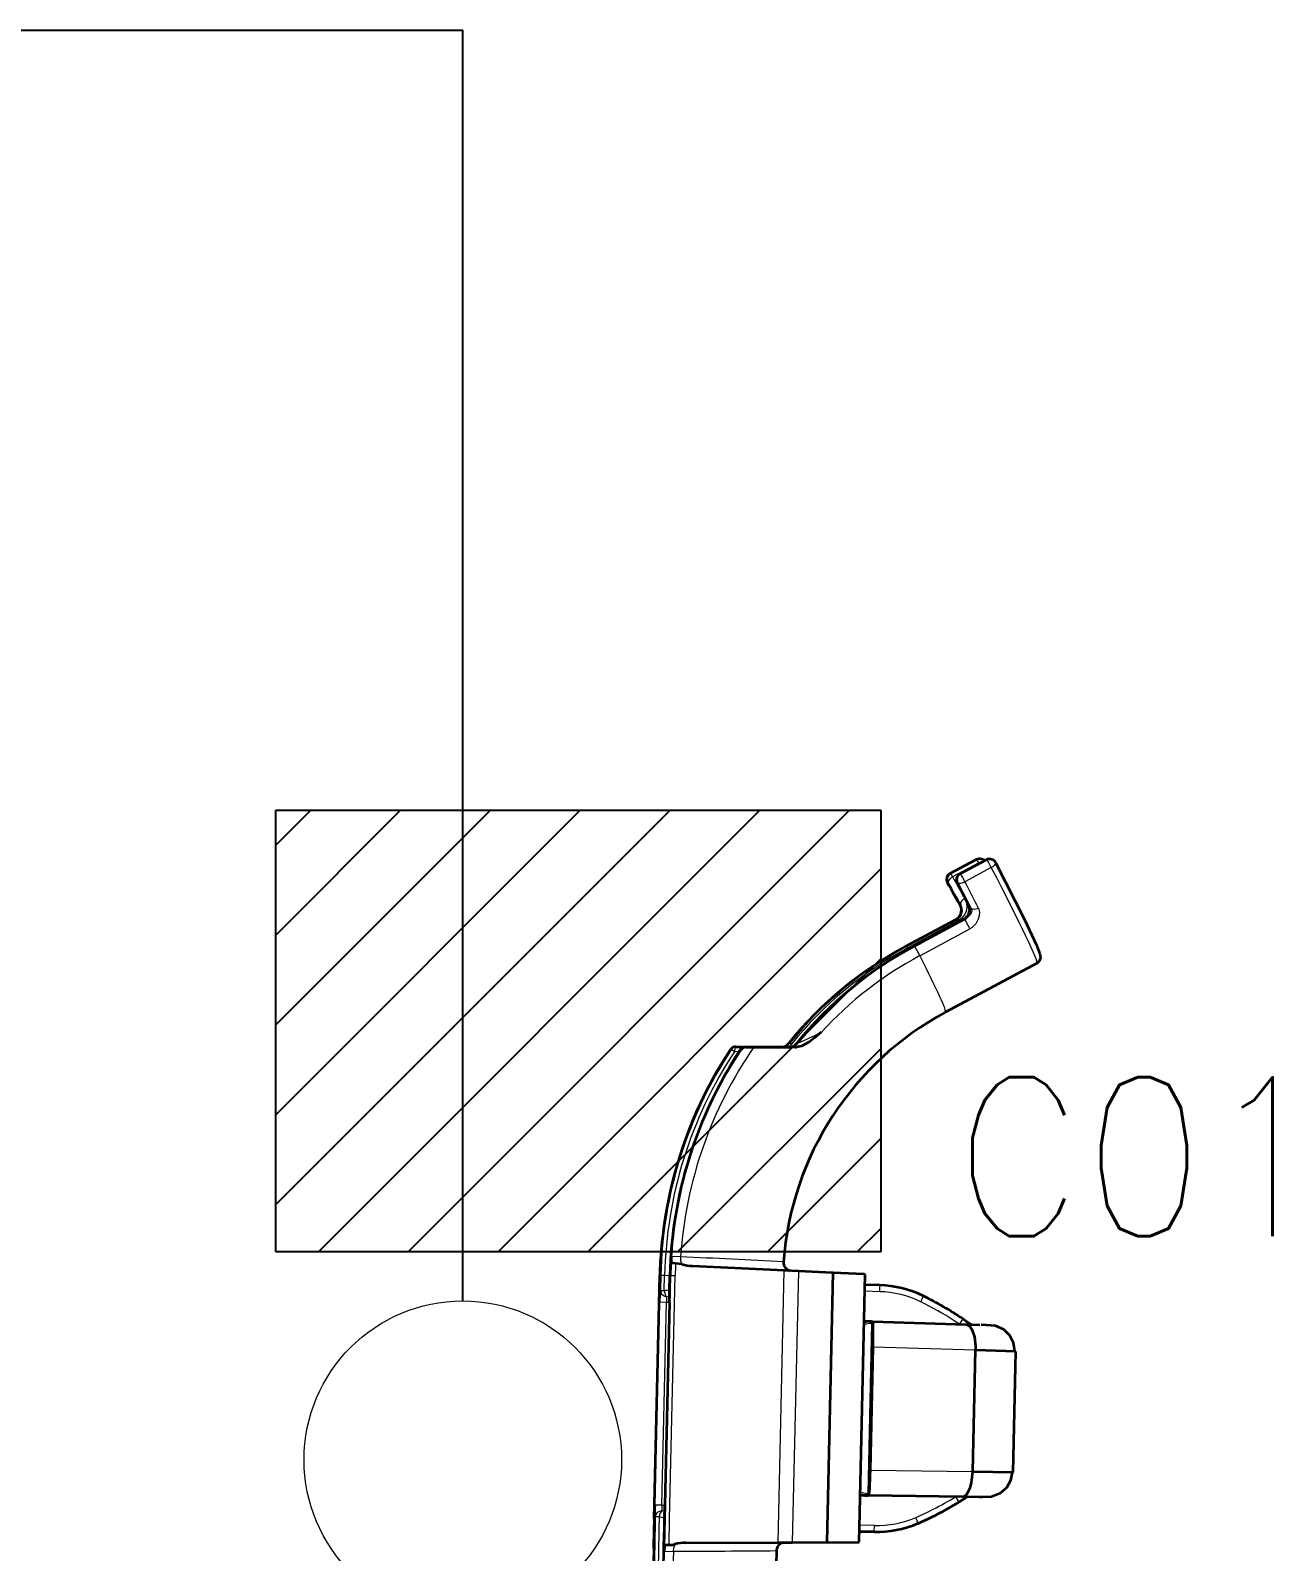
# Model space of a CAD drawing. Header units: inches. Extents: x 47316 to 59086, y 3141 to 11743.
# Drawn here: x 50964.12 to 50983.68, y 6382.08 to 6406.03 of the extents above; entities that cross this region are included whole.
import ezdxf

# ---------------------------------------------------------------- set-up
doc = ezdxf.new("R2010")
doc.units = ezdxf.units.IN
doc.header["$MEASUREMENT"] = 0
doc.styles.get("Standard").update_dxf_attribs({"font": ''})
doc.styles.get('Standard').set_extended_font_data('SimSun')
doc.linetypes.add('_VH_OTCON', pattern='A,0.0001,[7,VeSys.shx,S=0.1,R=0,X=0,Y=0],-0.4,[7,VeSys.shx,S=0.1,R=0,X=0,Y=0],-0.4,["X",Standard,S=1,R=0,X=-0.5,Y=-0.5],-0.0001,[7,VeSys.shx,S=0.1,R=0,X=0,Y=0],-0.4', length=1.2002)

msp = doc.modelspace()

# ---------------------------------------------------------------- linework, layer by layer
at = {"color": 0}
for p, q in [((50967.987, 6393.203), (50968.536, 6393.752)), ((50967.987, 6391.788), (50969.95, 6393.752)), ((50967.987, 6390.374), (50971.364, 6393.752)), ((50967.987, 6388.96), (50972.779, 6393.752)), ((50967.987, 6387.546), (50974.193, 6393.752)), ((50967.987, 6393.752), (50977.512, 6393.752)), ((50967.987, 6386.8), (50967.987, 6393.752)), ((50968.655, 6386.8), (50975.607, 6393.752)), ((50970.069, 6386.8), (50977.021, 6393.752)), ((50977.512, 6393.752), (50977.512, 6386.8)), ((50971.484, 6386.8), (50977.512, 6392.829)), ((50972.898, 6386.8), (50977.512, 6391.414)), ((50974.312, 6386.8), (50977.512, 6390)), ((50975.726, 6386.8), (50977.512, 6388.586)), ((50977.14, 6386.8), (50977.512, 6387.172)), ((50977.512, 6386.8), (50967.987, 6386.8))]:
    msp.add_line(p, q, dxfattribs=at)
at = {"color": 7, "lineweight": 13, "ltscale": 0.034984}
for p, q in [((50979.013, 6392.977), (50978.599, 6392.755)), ((50979.027, 6392.977), (50978.613, 6392.754)), ((50979.057, 6392.926), (50978.643, 6392.704)), ((50978.755, 6392.751), (50979.169, 6392.973)), ((50979.183, 6392.973), (50978.769, 6392.751)), ((50979.252, 6392.851), (50978.837, 6392.629))]:
    msp.add_line(p, q, dxfattribs=at)
at = {"color": 7, "lineweight": 35, "ltscale": 0.034984}
for p, q in [((50978.599, 6392.755), (50979.013, 6392.977)), ((50978.755, 6392.751), (50979.169, 6392.973))]:
    msp.add_line(p, q, dxfattribs=at)
at = {"color": 7, "lineweight": 13, "ltscale": 0.001048}
for p, q in [((50979.027, 6392.977), (50979.013, 6392.977)), ((50979.183, 6392.973), (50979.169, 6392.973)), ((50978.558, 6392.618), (50978.572, 6392.618)), ((50978.599, 6392.755), (50978.613, 6392.754)), ((50978.755, 6392.751), (50978.769, 6392.751)), ((50978.713, 6392.615), (50978.727, 6392.614)), ((50975.157, 6389.984), (50975.143, 6389.984)), ((50975.312, 6389.98), (50975.298, 6389.981))]:
    msp.add_line(p, q, dxfattribs=at)
at = {"color": 7, "lineweight": 35, "ltscale": 0.001048}
for p, q in [((50979.077, 6392.988), (50979.063, 6392.989)), ((50979.233, 6392.985), (50979.219, 6392.985))]:
    msp.add_line(p, q, dxfattribs=at)
at = {"color": 7, "lineweight": 35, "ltscale": 0.000107932}
msp.add_line((50979.319, 6392.932), (50979.32, 6392.931), dxfattribs=at)
at = {"color": 7, "lineweight": 35, "ltscale": 0.000107122}
msp.add_line((50978.558, 6392.618), (50978.558, 6392.617), dxfattribs=at)
at = {"color": 7, "lineweight": 13, "ltscale": 0.000671387}
for p, q in [((50978.762, 6392.262), (50978.771, 6392.262)), ((50978.895, 6392.259), (50978.904, 6392.259))]:
    msp.add_line(p, q, dxfattribs=at)
at = {"color": 7, "lineweight": 13, "ltscale": 0.066545}
for p, q in [((50977.905, 6391.612), (50978.693, 6392.035)), ((50978.711, 6392.035), (50977.923, 6391.612)), ((50978.726, 6392.011), (50977.938, 6391.588)), ((50978.03, 6391.609), (50978.818, 6392.032)), ((50978.047, 6391.609), (50978.836, 6392.032)), ((50978.128, 6391.464), (50978.916, 6391.887))]:
    msp.add_line(p, q, dxfattribs=at)
at = {"color": 7, "lineweight": 35, "ltscale": 0.066545}
for p, q in [((50977.905, 6391.612), (50978.693, 6392.035)), ((50978.818, 6392.032), (50978.03, 6391.609))]:
    msp.add_line(p, q, dxfattribs=at)
at = {"color": 7, "lineweight": 13, "ltscale": 0.001308}
for p, q in [((50978.693, 6392.035), (50978.711, 6392.035)), ((50978.818, 6392.032), (50978.836, 6392.032)), ((50977.923, 6391.612), (50977.905, 6391.612)), ((50978.047, 6391.609), (50978.03, 6391.609)), ((50976.081, 6390.087), (50976.064, 6390.088)), ((50976.206, 6390.085), (50976.188, 6390.085))]:
    msp.add_line(p, q, dxfattribs=at)
at = {"color": 7, "lineweight": 35, "ltscale": 0.121519}
msp.add_line((50979.972, 6391.347), (50978.533, 6390.574), dxfattribs=at)
at = {"color": 7, "lineweight": 35, "ltscale": 0.00020693}
msp.add_line((50975.144, 6389.986), (50975.143, 6389.984), dxfattribs=at)
at = {"color": 7, "lineweight": 35, "ltscale": 0.008333}
msp.add_line((50975.224, 6390.029), (50975.336, 6390.029), dxfattribs=at)
at = {"color": 7, "lineweight": 13, "ltscale": 0.001266}
for p, q in [((50975.241, 6390.029), (50975.224, 6390.029)), ((50975.4, 6390.025), (50975.383, 6390.026))]:
    msp.add_line(p, q, dxfattribs=at)
at = {"color": 7, "lineweight": 13, "ltscale": 0.052457}
msp.add_line((50975.946, 6390.025), (50975.241, 6390.029), dxfattribs=at)
at = {"color": 7, "lineweight": 35, "ltscale": 0.0447}
msp.add_line((50975.336, 6390.029), (50975.937, 6390.026), dxfattribs=at)
at = {"color": 7, "lineweight": 35, "ltscale": 0.050436}
msp.add_line((50975.383, 6390.026), (50976.061, 6390.023), dxfattribs=at)
at = {"color": 7, "lineweight": 35, "ltscale": 0.008383}
msp.add_line((50975.513, 6390.025), (50975.4, 6390.025), dxfattribs=at)
at = {"color": 7, "lineweight": 35, "ltscale": 0.048391}
msp.add_line((50976.163, 6390.022), (50975.513, 6390.025), dxfattribs=at)
at = {"color": 7, "lineweight": 13, "ltscale": 0.001036}
for p, q in [((50975.946, 6390.025), (50975.932, 6390.025)), ((50976.075, 6390.022), (50976.061, 6390.023))]:
    msp.add_line(p, q, dxfattribs=at)
at = {"color": 7, "lineweight": 13, "ltscale": 0.008028}
msp.add_line((50976.182, 6390.022), (50976.075, 6390.022), dxfattribs=at)
at = {"color": 7, "lineweight": 35, "ltscale": 0.001456}
msp.add_line((50976.163, 6390.022), (50976.182, 6390.022), dxfattribs=at)
at = {"color": 7, "lineweight": 13, "ltscale": 0.005432}
msp.add_line((50975.28, 6389.954), (50975.207, 6389.952), dxfattribs=at)
at = {"color": 7, "lineweight": 35, "ltscale": 0.0057}
msp.add_line((50974.046, 6386.727), (50974.039, 6386.651), dxfattribs=at)
at = {"color": 7, "lineweight": 35, "ltscale": 0.000299129}
msp.add_line((50974.047, 6386.731), (50974.046, 6386.727), dxfattribs=at)
at = {"color": 7, "lineweight": 35, "ltscale": 0.000298803}
msp.add_line((50974.046, 6386.727), (50974.047, 6386.731), dxfattribs=at)
at = {"color": 7, "lineweight": 35, "ltscale": 0.005983}
msp.add_line((50974.214, 6386.647), (50974.216, 6386.727), dxfattribs=at)
at = {"color": 7, "lineweight": 13, "ltscale": 0.010534}
msp.add_line((50974.358, 6386.724), (50974.216, 6386.727), dxfattribs=at)
at = {"color": 7, "lineweight": 13, "ltscale": 0.285101}
for p, q in [((50974.031, 6386.435), (50973.944, 6382.604)), ((50974.119, 6382.6), (50974.206, 6386.431)), ((50974.186, 6382.599), (50974.273, 6386.429))]:
    msp.add_line(p, q, dxfattribs=at)
at = {"color": 7, "lineweight": 35, "ltscale": 0.285101}
msp.add_line((50973.944, 6382.604), (50974.031, 6386.435), dxfattribs=at)
at = {"color": 7, "lineweight": 13, "ltscale": 0.001255}
for p, q in [((50974.047, 6386.435), (50974.031, 6386.435)), ((50974.206, 6386.431), (50974.189, 6386.431))]:
    msp.add_line(p, q, dxfattribs=at)
at = {"color": 7, "lineweight": 13, "ltscale": 0.0183}
for p, q in [((50974.047, 6386.435), (50974.042, 6386.189)), ((50974.102, 6386.187), (50974.108, 6386.433)), ((50974.183, 6386.185), (50974.189, 6386.431))]:
    msp.add_line(p, q, dxfattribs=at)
at = {"color": 7, "lineweight": 13, "ltscale": 0.004487}
for p, q in [((50974.047, 6386.435), (50974.108, 6386.433)), ((50973.961, 6382.635), (50974.021, 6382.634))]:
    msp.add_line(p, q, dxfattribs=at)
at = {"color": 7, "lineweight": 13, "ltscale": 0.006048}
msp.add_line((50974.108, 6386.433), (50974.189, 6386.431), dxfattribs=at)
at = {"color": 7, "lineweight": 35, "ltscale": 0.0183}
msp.add_line((50974.183, 6386.185), (50974.189, 6386.431), dxfattribs=at)
at = {"color": 7, "lineweight": 13, "ltscale": 0.004997}
msp.add_line((50974.206, 6386.431), (50974.273, 6386.429), dxfattribs=at)
at = {"color": 7, "lineweight": 35, "ltscale": 0.007265}
msp.add_line((50974.377, 6386.609), (50974.28, 6386.621), dxfattribs=at)
at = {"color": 7, "lineweight": 35, "ltscale": 0.107629}
msp.add_line((50975.991, 6386.508), (50974.546, 6386.579), dxfattribs=at)
at = {"color": 7, "lineweight": 13, "ltscale": 0.318613}
msp.add_line((50975.894, 6382.227), (50975.991, 6386.508), dxfattribs=at)
at = {"color": 7, "lineweight": 35, "ltscale": 0.01667}
for p, q in [((50976.215, 6386.498), (50975.991, 6386.508)), ((50975.894, 6382.227), (50976.118, 6382.228))]:
    msp.add_line(p, q, dxfattribs=at)
at = {"color": 7, "lineweight": 13, "ltscale": 0.317752}
msp.add_line((50976.215, 6386.498), (50976.118, 6382.228), dxfattribs=at)
at = {"color": 7, "lineweight": 35, "ltscale": 0.040027}
for p, q in [((50976.752, 6386.472), (50976.215, 6386.498)), ((50976.118, 6382.228), (50976.656, 6382.23))]:
    msp.add_line(p, q, dxfattribs=at)
at = {"color": 7, "lineweight": 13, "ltscale": 0.315714}
msp.add_line((50976.656, 6382.23), (50976.752, 6386.472), dxfattribs=at)
at = {"color": 7, "lineweight": 35, "ltscale": 0.315703}
msp.add_line((50976.666, 6382.229), (50976.763, 6386.471), dxfattribs=at)
at = {"color": 7, "lineweight": 35, "ltscale": 0.000773112}
for p, q in [((50976.763, 6386.471), (50976.752, 6386.472)), ((50976.656, 6382.23), (50976.666, 6382.23))]:
    msp.add_line(p, q, dxfattribs=at)
at = {"color": 7, "lineweight": 35, "ltscale": 0.035954}
for p, q in [((50977.245, 6386.448), (50976.763, 6386.471)), ((50976.666, 6382.229), (50977.15, 6382.231))]:
    msp.add_line(p, q, dxfattribs=at)
at = {"color": 7, "lineweight": 35, "ltscale": 0.31374}
msp.add_line((50977.171, 6382.231), (50977.266, 6386.447), dxfattribs=at)
at = {"color": 7, "lineweight": 35, "ltscale": 0.001559}
for p, q in [((50977.266, 6386.447), (50977.245, 6386.448)), ((50977.15, 6382.231), (50977.171, 6382.231))]:
    msp.add_line(p, q, dxfattribs=at)
at = {"color": 7, "lineweight": 13, "ltscale": 2.63214e-05}
msp.add_line((50974.042, 6386.189), (50974.042, 6386.189), dxfattribs=at)
at = {"color": 7, "lineweight": 13, "ltscale": 0.004461}
msp.add_line((50974.102, 6386.187), (50974.042, 6386.189), dxfattribs=at)
at = {"color": 7, "lineweight": 35, "ltscale": 0.000529429}
msp.add_line((50974.183, 6386.185), (50974.183, 6386.178), dxfattribs=at)
at = {"color": 7, "lineweight": 13, "ltscale": 0.017416}
for p, q in [((50977.494, 6386.174), (50977.26, 6386.181)), ((50977.411, 6382.493), (50977.177, 6382.497))]:
    msp.add_line(p, q, dxfattribs=at)
at = {"color": 7, "lineweight": 35, "ltscale": 0.017154}
for p, q in [((50977.493, 6386.275), (50977.263, 6386.282)), ((50977.405, 6382.392), (50977.174, 6382.396))]:
    msp.add_line(p, q, dxfattribs=at)
at = {"color": 7, "lineweight": 13, "ltscale": 0.237556}
for p, q in [((50973.961, 6382.816), (50974.034, 6386.008)), ((50974.064, 6382.814), (50974.136, 6386.006)), ((50974.183, 6386.005), (50974.111, 6382.813))]:
    msp.add_line(p, q, dxfattribs=at)
at = {"color": 7, "lineweight": 13, "ltscale": 0.007626}
for p, q in [((50974.136, 6386.006), (50974.034, 6386.008)), ((50974.064, 6382.814), (50973.961, 6382.816))]:
    msp.add_line(p, q, dxfattribs=at)
at = {"color": 7, "lineweight": 35, "ltscale": 0.237556}
msp.add_line((50974.183, 6386.005), (50974.111, 6382.813), dxfattribs=at)
at = {"color": 7, "lineweight": 13, "ltscale": 0.003492}
for p, q in [((50974.183, 6386.004), (50974.136, 6386.006)), ((50974.064, 6382.814), (50974.111, 6382.813))]:
    msp.add_line(p, q, dxfattribs=at)
at = {"color": 7, "lineweight": 13, "ltscale": 0.003283}
for p, q in [((50974.14, 6386.096), (50974.185, 6386.099)), ((50974.108, 6382.718), (50974.064, 6382.723))]:
    msp.add_line(p, q, dxfattribs=at)
at = {"color": 7, "lineweight": 35, "ltscale": 0.007156}
msp.add_line((50977.346, 6385.707), (50977.25, 6385.71), dxfattribs=at)
at = {"color": 7, "lineweight": 35, "ltscale": 0.000743866}
msp.add_line((50977.364, 6385.706), (50977.354, 6385.707), dxfattribs=at)
at = {"color": 7, "lineweight": 13, "ltscale": 0.001371}
for p, q in [((50977.383, 6385.672), (50977.364, 6385.673)), ((50977.304, 6383), (50977.322, 6383))]:
    msp.add_line(p, q, dxfattribs=at)
at = {"color": 7, "lineweight": 35, "ltscale": 0.001131}
for p, q in [((50977.367, 6385.706), (50977.382, 6385.706)), ((50977.32, 6382.966), (50977.305, 6382.966))]:
    msp.add_line(p, q, dxfattribs=at)
at = {"color": 7, "lineweight": 35, "ltscale": 0.000203323}
for p, q in [((50977.382, 6385.706), (50977.385, 6385.706)), ((50977.32, 6382.966), (50977.323, 6382.966))]:
    msp.add_line(p, q, dxfattribs=at)
at = {"color": 7, "lineweight": 35, "ltscale": 0.10963}
for p, q in [((50977.385, 6385.706), (50978.858, 6385.659)), ((50978.796, 6382.946), (50977.323, 6382.966))]:
    msp.add_line(p, q, dxfattribs=at)
at = {"color": 7, "lineweight": 13, "ltscale": 0.007414}
msp.add_line((50978.752, 6385.662), (50978.669, 6385.718), dxfattribs=at)
at = {"color": 7, "lineweight": 13, "ltscale": 0.00467}
msp.add_line((50978.752, 6385.662), (50978.786, 6385.715), dxfattribs=at)
at = {"color": 7, "lineweight": 35, "ltscale": 0.004298}
msp.add_line((50978.852, 6385.713), (50978.804, 6385.746), dxfattribs=at)
at = {"color": 7, "lineweight": 35, "ltscale": 0.007352}
msp.add_line((50978.933, 6385.657), (50978.852, 6385.713), dxfattribs=at)
at = {"color": 7, "lineweight": 35, "ltscale": 0.198905}
msp.add_line((50977.322, 6383), (50977.383, 6385.672), dxfattribs=at)
at = {"color": 7, "lineweight": 35, "ltscale": 0.015829}
msp.add_line((50978.858, 6385.659), (50979.07, 6385.653), dxfattribs=at)
at = {"color": 7, "lineweight": 35, "ltscale": 0.144121}
msp.add_line((50977.347, 6383.367), (50977.391, 6385.304), dxfattribs=at)
at = {"color": 7, "lineweight": 13, "ltscale": 0.120062}
for p, q in [((50979.004, 6385.253), (50977.391, 6385.304)), ((50977.347, 6383.367), (50978.961, 6383.345))]:
    msp.add_line(p, q, dxfattribs=at)
at = {"color": 7, "lineweight": 35, "ltscale": 0.141947}
msp.add_line((50978.961, 6383.345), (50979.004, 6385.253), dxfattribs=at)
at = {"color": 7, "lineweight": 35, "ltscale": 0.04732}
for p, q in [((50979.64, 6385.235), (50979.004, 6385.253)), ((50978.961, 6383.345), (50979.597, 6383.334))]:
    msp.add_line(p, q, dxfattribs=at)
at = {"color": 7, "lineweight": 35, "ltscale": 0.141433}
msp.add_line((50979.597, 6383.334), (50979.64, 6385.235), dxfattribs=at)
at = {"color": 7, "lineweight": 35, "ltscale": 0.007158}
msp.add_line((50977.284, 6382.967), (50977.187, 6382.968), dxfattribs=at)
at = {"color": 7, "lineweight": 35, "ltscale": 0.000732803}
msp.add_line((50977.302, 6382.966), (50977.292, 6382.966), dxfattribs=at)
at = {"color": 7, "lineweight": 35, "ltscale": 0.011663}
msp.add_line((50978.871, 6382.945), (50978.739, 6382.861), dxfattribs=at)
at = {"color": 7, "lineweight": 35, "ltscale": 0.01991}
msp.add_line((50979.064, 6382.942), (50978.796, 6382.946), dxfattribs=at)
at = {"color": 7, "lineweight": 13, "ltscale": 0.032263}
for p, q in [((50973.944, 6382.604), (50973.934, 6382.171)), ((50974.11, 6382.167), (50974.119, 6382.6))]:
    msp.add_line(p, q, dxfattribs=at)
at = {"color": 7, "lineweight": 35, "ltscale": 0.032118}
msp.add_line((50973.944, 6382.604), (50973.934, 6382.173), dxfattribs=at)
at = {"color": 7, "lineweight": 13, "ltscale": 0.00235}
for p, q in [((50973.961, 6382.635), (50973.96, 6382.604)), ((50974.021, 6382.634), (50974.021, 6382.602)), ((50974.102, 6382.601), (50974.103, 6382.632))]:
    msp.add_line(p, q, dxfattribs=at)
at = {"color": 7, "lineweight": 35, "ltscale": 0.00235}
msp.add_line((50974.103, 6382.632), (50974.102, 6382.601), dxfattribs=at)
at = {"color": 7, "lineweight": 13, "ltscale": 0.000532719}
msp.add_line((50974.103, 6382.632), (50974.103, 6382.639), dxfattribs=at)
at = {"color": 7, "lineweight": 35, "ltscale": 0.000534398}
msp.add_line((50974.103, 6382.632), (50974.103, 6382.639), dxfattribs=at)
at = {"color": 7, "lineweight": 13, "ltscale": 0.030297}
msp.add_line((50974.177, 6382.192), (50974.186, 6382.599), dxfattribs=at)
at = {"color": 7, "lineweight": 35, "ltscale": 0.005876}
msp.add_line((50973.934, 6382.171), (50973.935, 6382.092), dxfattribs=at)
at = {"color": 7, "lineweight": 35, "ltscale": 0.000303049}
msp.add_line((50973.935, 6382.092), (50973.935, 6382.088), dxfattribs=at)
at = {"color": 7, "lineweight": 35, "ltscale": 0.000302171}
msp.add_line((50973.935, 6382.092), (50973.935, 6382.088), dxfattribs=at)
at = {"color": 7, "lineweight": 35, "ltscale": 0.006178}
msp.add_line((50974.105, 6382.084), (50974.11, 6382.167), dxfattribs=at)
at = {"color": 7, "lineweight": 13, "ltscale": 0.010542}
msp.add_line((50974.105, 6382.084), (50974.247, 6382.088), dxfattribs=at)
at = {"color": 7, "lineweight": 35, "ltscale": 0.108043}
msp.add_line((50974.442, 6382.222), (50975.894, 6382.227), dxfattribs=at)
at = {"color": 0, "linetype": '_VH_OTCON', "ltscale": 5}
msp.add_lwpolyline([(50970.929, 6386.029), (50970.929, 6406.029), (50917.998, 6406.029)], dxfattribs=at)
at = {"color": 7, "lineweight": 35}
for points in [[(50979.32, 6392.931), (50979.782, 6392.021), (50979.966, 6391.629), (50980.018, 6391.495), (50980.027, 6391.432), (50980.006, 6391.375), (50979.972, 6391.347)], [(50978.894, 6392.261), (50978.911, 6392.182), (50978.885, 6392.096), (50978.832, 6392.041), (50978.818, 6392.032)], [(50976.575, 6390.259), (50976.467, 6390.169), (50976.39, 6390.11), (50976.265, 6390.04), (50976.182, 6390.022)], [(50974.28, 6386.621), (50974.238, 6386.622), (50974.226, 6386.627), (50974.216, 6386.636), (50974.214, 6386.647)], [(50978.858, 6385.659), (50978.89, 6385.65), (50978.92, 6385.623), (50978.947, 6385.582), (50978.987, 6385.462), (50979.004, 6385.319), (50979.004, 6385.253)], [(50979.624, 6385.235), (50979.603, 6385.37), (50979.543, 6385.487), (50979.447, 6385.579), (50979.318, 6385.637), (50979.175, 6385.649), (50979.091, 6385.652)], [(50978.796, 6382.946), (50978.829, 6382.954), (50978.861, 6382.98), (50978.89, 6383.022), (50978.92, 6383.088), (50978.941, 6383.166), (50978.961, 6383.345)], [(50979.58, 6383.335), (50979.554, 6383.201), (50979.489, 6383.087), (50979.388, 6382.998), (50979.257, 6382.947), (50979.114, 6382.941), (50979.064, 6382.942)], [(50974.11, 6382.167), (50974.113, 6382.178), (50974.121, 6382.187), (50974.131, 6382.19), (50974.177, 6382.192)]]:
    msp.add_lwpolyline(points, dxfattribs=at)
at = {"color": 7, "lineweight": 13}
for points in [[(50978.771, 6392.262), (50978.795, 6392.172), (50978.776, 6392.1), (50978.75, 6392.064), (50978.711, 6392.035)], [(50978.833, 6392.364), (50978.86, 6392.295), (50978.865, 6392.221), (50978.854, 6392.164), (50978.83, 6392.109), (50978.786, 6392.054), (50978.726, 6392.011)], [(50978.818, 6392.032), (50978.858, 6392.062), (50978.887, 6392.098), (50978.906, 6392.146), (50978.911, 6392.194), (50978.895, 6392.259)], [(50978.934, 6392.214), (50978.944, 6392.179), (50978.94, 6392.146), (50978.92, 6392.109), (50978.859, 6392.047), (50978.836, 6392.032)], [(50979.052, 6392.213), (50979.068, 6392.147), (50979.062, 6392.092), (50979.045, 6392.038), (50979.006, 6391.967), (50978.95, 6391.909), (50978.916, 6391.887)], [(50975.207, 6389.952), (50975.217, 6390), (50975.224, 6390.016), (50975.231, 6390.025), (50975.235, 6390.027), (50975.241, 6390.029)], [(50974.358, 6386.724), (50974.36, 6386.667), (50974.377, 6386.609)], [(50974.042, 6386.189), (50974.06, 6386.136), (50974.109, 6386.102), (50974.14, 6386.096)], [(50977.494, 6386.174), (50977.495, 6386.265), (50977.494, 6386.274), (50977.493, 6386.275), (50977.493, 6386.275)], [(50978.14, 6386.016), (50978.177, 6386.098), (50978.18, 6386.106), (50978.18, 6386.107), (50978.18, 6386.107)], [(50978.69, 6382.947), (50978.739, 6382.862), (50978.739, 6382.861)], [(50978.098, 6382.529), (50978.098, 6382.529), (50978.098, 6382.53), (50978.096, 6382.539), (50978.062, 6382.622)], [(50977.405, 6382.392), (50977.405, 6382.393), (50977.405, 6382.393), (50977.406, 6382.399), (50977.41, 6382.493)], [(50974.247, 6382.088), (50974.252, 6382.144), (50974.271, 6382.2)]]:
    msp.add_lwpolyline(points, dxfattribs=at)
at = {"color": 0, "linetype": 'Continuous', "lineweight": 15}
msp.add_circle((50970.929, 6383.529), 2.5, dxfattribs=at)
at = {"color": 7, "lineweight": 35}
for centre, radius, start, end in [((50979.061, 6392.888), 0.101, 93.6499, 118.2143), ((50979.075, 6392.888), 0.101, 46.1558, 84.44), ((50979.217, 6392.884), 0.101, 93.6532, 118.2166), ((50979.231, 6392.884), 0.101, 28.3084, 84.4524), ((50978.647, 6392.666), 0.101, 118.2143, 208.0599), ((51032.99, 6422.623), 62.154, 208.86632, 209.27865), ((50978.802, 6392.662), 0.101, 130.3652, 207.3416), ((50978.802, 6392.662), 0.101, 118.2146, 130.3652), ((50939.638, 6372.395), 43.997, 26.8423, 27.3606), ((50978.615, 6392.182), 0.167, 298.0368, 18.8473), ((50980.763, 6386.285), 6.045, 118.2159, 141.0225), ((50980.888, 6386.282), 6.045, 118.2159, 141.0233), ((50980.838, 6386.282), 4.873, 118.2291, 175.7248), ((50980.754, 6386.283), 6.722, 146.5652, 176.174), ((50975.223, 6389.935), 0.0949, 89.5612, 146.846), ((50975.382, 6389.925), 0.101, 90.2652, 146.5912), ((50975.4, 6389.919), 0.107, 89.84, 144.7879), ((50975.933, 6390.193), 0.168, 270.4002, 321.0271), ((50976.06, 6390.186), 0.164, 270.3907, 321.8645), ((50980.91, 6386.279), 6.722, 146.5894, 178.7016), ((50980.754, 6386.282), 6.725, 176.8759, 178.7011), ((50976.111, 6386.634), 0.133, 175.3859, 256.9513), ((50974.578, 6387.254), 0.675, 252.6459, 267.2813), ((50970.995, 6386.101), 3.19, 358.2641, 1.3956), ((50977.446, 6384.598), 1.678, 64.0678, 88.3983), ((50975.979, 6381.579), 5.035, 55.8642, 64.0808), ((50977.347, 6385.371), 0.335, 88.1992, 106.8823), ((50977.105, 6385.688), 0.278, 356.702, 3.6413), ((50970.927, 6382.861), 3.184, 356.0029, 359.127), ((50977.3, 6383.302), 0.335, 250.5166, 269.1993), ((50977.044, 6382.996), 0.278, 353.7609, 0.6932), ((50976.111, 6387.144), 5.024, 298.9266, 301.5364), ((51177.39, 6377.983), 203.341, 178.6988, 179.98388), ((50976.105, 6387.152), 5.035, 293.3178, 298.9303), ((50977.434, 6384.07), 1.678, 269.0005, 293.3187), ((51177.461, 6377.984), 203.567, 178.84485, 179.9841), ((50974.205, 6382.401), 0.211, 262.5199, 288.2064), ((50974.444, 6381.54), 0.682, 90.1967, 104.728), ((51177.552, 6377.981), 201.724, 178.83055, 179.86822), ((50976.002, 6382.096), 0.133, 100.2239, 179.1786)]:
    msp.add_arc(centre, radius, start, end, dxfattribs=at)
at = {"color": 7, "lineweight": 13}
for centre, radius, start, end in [((50968.063, 6407.784), 19.483, 294.7048, 295.9054), ((50980.768, 6386.282), 6.722, 146.5893, 178.7018), ((50980.754, 6386.283), 6.722, 146.5892, 176.174), ((50980.927, 6386.279), 6.584, 145.3205, 176.1231), ((50975.946, 6389.991), 0.0344, 89.9266, 109.7162), ((50975.949, 6390.197), 0.172, 269.0103, 320.2591), ((50975.884, 6390.249), 0.284, 307.1409, 321.0029), ((50976.059, 6390.186), 0.164, 270.4617, 321.805), ((50980.771, 6386.282), 6.665, 146.5894, 178.7017), ((50980.91, 6386.279), 6.722, 146.5895, 178.7016), ((50980.923, 6386.279), 6.722, 146.5879, 176.1751), ((50980.766, 6386.282), 6.738, 176.861, 178.6988), ((50980.936, 6386.278), 6.732, 176.8587, 178.6982), ((50948.5, 5836.333), 550.998, 87.14141, 87.31014), ((50980.922, 6386.278), 6.65, 177.0451, 178.6996), ((50977.286, 6385.96), 3.253, 175.9612, 179.1462), ((50974.265, 6385.387), 0.817, 95.7286, 101.5164), ((50970.932, 6386.104), 3.253, 358.2526, 1.4375), ((50977.45, 6384.598), 1.577, 64.08, 88.3982), ((50975.221, 6386.003), 1.085, 175.0925, 179.8684), ((50975.983, 6381.579), 4.934, 57.0212, 64.0808), ((50977.355, 6385.369), 0.304, 88.1991, 110.5229), ((50977.357, 6385.369), 0.337, 88.1993, 108.6107), ((50978.637, 6385.825), 0.185, 323.5951, 334.7583), ((50977.207, 6382.717), 3.247, 178.254, 181.4442), ((50975.148, 6382.767), 1.085, 177.5306, 182.3061), ((50970.864, 6382.861), 3.247, 355.9546, 359.1447), ((50977.31, 6383.304), 0.337, 248.8248, 269.1994), ((50977.308, 6383.304), 0.304, 246.8754, 269.1999), ((50976.109, 6387.153), 4.935, 296.8569, 301.5342), ((51176.997, 6377.989), 203.089, 178.69804, 179.98472), ((51177.028, 6377.989), 203.059, 178.69811, 179.98463), ((50974.221, 6383.426), 0.817, 255.8822, 261.6699), ((51177.414, 6377.983), 203.364, 178.69885, 179.9838), ((50977.438, 6384.07), 1.577, 269.0005, 293.3188), ((50976.11, 6387.152), 4.934, 293.3178, 296.8567), ((51177.461, 6377.984), 203.567, 178.84485, 179.98311), ((51177.638, 6377.979), 203.433, 178.84261, 180.01237), ((50972.784, 6774.663), 392.577, 270.21349, 270.45032)]:
    msp.add_arc(centre, radius, start, end, dxfattribs=at)
for centre, major_axis, ratio, start_param, end_param in [((50979.061, 6392.888), (0.002, 0.101), 0.999391, 0.086473, 0.514872), ((50979.075, 6392.888), (0.002, 0.101), 0.999391, 0.000073, 0.514872), ((50979.075, 6392.888), (-0.0477, 0.0888), 0.030375, 5.142831, 6.265991), ((50979.075, 6392.888), (0.0882, 0.0489), 0.41708, 0.793948, 1.537369), ((50978.686, 6393.745), (1.017, -1.895), 0.030375, 5.142831, 5.14849), ((50979.217, 6392.884), (0.002, 0.101), 0.999391, 0.086473, 0.514872), ((50979.231, 6392.884), (0.002, 0.101), 0.999391, 0.000073, 0.514872), ((50979.231, 6392.884), (-0.0477, 0.0888), 0.030375, 4.314253, 6.265991), ((50979.231, 6392.884), (0.0894, 0.0465), 0.387522, 4.745345, 6.316141), ((50978.647, 6392.666), (-0.002, -0.101), 0.999391, 3.656465, 5.227261), ((50978.661, 6392.665), (-0.002, -0.101), 0.999391, 3.656465, 5.227261), ((50978.182, 6393.475), (1.239, -2.309), 0.030375, 5.076137, 5.267186), ((50978.661, 6392.665), (-0.0882, -0.0489), 0.41708, 4.678962, 6.249758), ((50978.182, 6393.475), (-1.064, 1.984), 0.030375, 2.001238, 2.212114), ((50978.661, 6392.665), (-0.0477, 0.0888), 0.030375, 5.142831, 6.265991), ((50978.271, 6393.523), (-1.017, 1.895), 0.030375, 2.001238, 2.212114), ((50978.802, 6392.662), (0.002, 0.101), 0.999391, 0.514872, 2.085668), ((50978.816, 6392.662), (-0.002, -0.101), 0.999391, 3.656465, 5.227261), ((50978.816, 6392.662), (-0.0894, -0.0465), 0.387522, 0.032956, 1.603752), ((50978.816, 6392.662), (0.0477, -0.0888), 0.030375, 1.17266, 3.124399), ((50978.271, 6393.523), (1.287, -2.398), 0.030375, 0.976967, 1.17266), ((50978.686, 6393.745), (-1.287, 2.398), 0.030375, 3.141593, 4.314253), ((50978.802, 6392.662), (0.0895, 0.0463), 0.448064, 3.141593, 3.175576), ((50978.182, 6393.475), (-1.064, 1.984), 0.030375, 4.036683, 4.247559), ((50978.182, 6393.475), (1.239, -2.309), 0.030375, 0.976967, 1.17266), ((50978.614, 6392.183), (-0.004, -0.168), 0.999391, 0.514872, 2.085668), ((50978.86, 6392.31), (-0.0877, -0.0497), 0.597976, 4.674483, 6.245279), ((50978.889, 6392.026), (0.127, -0.237), 0.030375, 3.124399, 3.64751), ((50978.756, 6392.18), (-0.004, -0.168), 0.999391, 0.514872, 2.085668), ((50979.031, 6392.022), (0.127, -0.237), 0.030375, 2.496459, 3.124399), ((50979.023, 6392.262), (-0.0898, -0.0458), 0.559281, 0.03665, 1.607446), ((50978.758, 6391.946), (-0.0477, 0.0888), 0.030375, 5.515484, 6.265991), ((50978.883, 6391.943), (0.0477, -0.0888), 0.030375, 0.874358, 3.124399), ((50980.761, 6386.282), (0.137, 6.046), 0.999391, 0.514872, 0.912903), ((50980.779, 6386.282), (-0.137, -6.046), 0.999391, 3.656465, 4.054496), ((50980.781, 6386.282), (-0.137, -6.019), 0.999391, 3.656465, 4.054496), ((50980.886, 6386.279), (0.137, 6.046), 0.999391, 0.514872, 0.912903), ((50980.904, 6386.279), (0.137, 6.046), 0.999391, 0.514872, 0.912903), ((50980.906, 6386.279), (0.134, 5.882), 0.999391, 0.514872, 0.850642), ((50977.97, 6391.523), (-0.0477, 0.0888), 0.030375, 5.515484, 6.265991), ((50977.246, 6392.973), (-1.017, 1.895), 0.030375, 2.373892, 2.390914), ((50978.095, 6391.52), (0.0477, -0.0888), 0.030375, 0.874358, 3.124399), ((50977.246, 6392.973), (-1.287, 2.398), 0.030375, 3.141593, 4.015951), ((50975.241, 6389.928), (0.002, 0.101), 0.999391, 0.017336, 1.009987), ((50975.241, 6389.928), (0.0841, -0.0555), 0.018563, 1.988874, 3.112027), ((50975.382, 6389.925), (0.002, 0.101), 0.999391, 0.017469, 1.010119), ((50975.933, 6390.193), (0.004, 0.168), 0.999391, 3.186398, 4.054496), ((50976.075, 6390.19), (0.004, 0.168), 0.999391, 3.159046, 4.054496), ((50976.16, 6390.024), (-0.0784, 0.0634), 0.021339, 5.505053, 6.25556), ((50974.143, 6386.186), (0.0191, -0.099), 0.393466, 4.627511, 5.78046), ((50974.284, 6386.183), (-0.101, -0.005), 0.896108, 6.204473, 6.283241), ((50977.366, 6385.673), (0.0011, 0.0336), 0.052334, 6.28288, 7.854437), ((50977.305, 6383), (-0.0005, -0.0336), 0.052334, 4.711933, 6.28349), ((50974.062, 6382.633), (0.101, 0.005), 0.896108, 1.507635, 3.06288), ((50974.062, 6382.633), (0.0235, 0.098), 0.393466, 0.502725, 1.655674)]:
    msp.add_ellipse(centre, major_axis=major_axis, ratio=ratio, start_param=start_param, end_param=end_param, dxfattribs=at)
at = {"color": 7, "lineweight": 35}
for centre, major_axis, ratio, start_param, end_param in [((50979.061, 6392.888), (0.002, 0.101), 0.999391, 0.000073, 0.086473), ((50979.075, 6392.888), (0.002, 0.101), 0.999391, 6.209009, 6.283258), ((50979.217, 6392.884), (0.002, 0.101), 0.999391, 0.000013, 0.086473), ((50979.231, 6392.884), (0.002, 0.101), 0.999391, 6.209009, 6.283258), ((50977.376, 6385.303), (0.009, 0.403), 0.038222, 4.715954, 6.283191), ((50977.332, 6383.369), (-0.009, -0.403), 0.038222, 6.28318, 7.850417)]:
    msp.add_ellipse(centre, major_axis=major_axis, ratio=ratio, start_param=start_param, end_param=end_param, dxfattribs=at)

# ---------------------------------------------------------------- texts
at = {"color": 21, "linetype": 'Continuous', "lineweight": 15, "insert": (50978.667, 6389.549), "char_height": 2.5, "width": 6.53571, "attachment_point": 1}
msp.add_mtext('\\Fromans.shx;\\W0.9000000000;\\T1.0000000000;\\o\\lC01', dxfattribs=at)

doc.saveas('drawing.dxf')
